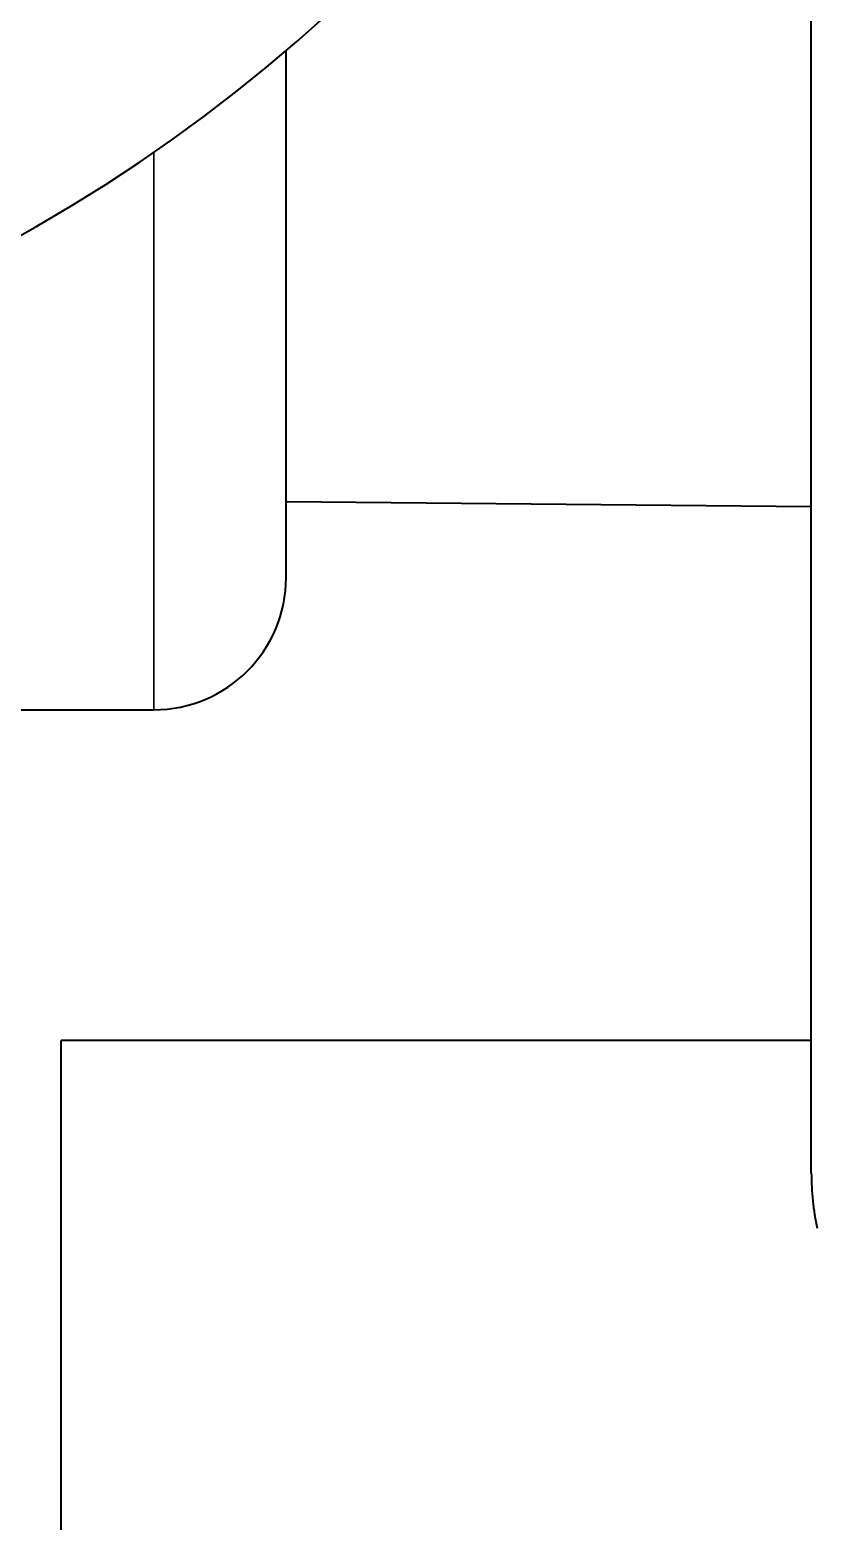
# Model space of a CAD drawing. Header units: millimetres. Extents: x 0 to 3364, y 0 to 2376.
# Drawn here: x 694.09 to 700.01, y 1266.07 to 1277.34 of the extents above; entities that cross this region are included whole.
import ezdxf

# ---------------------------------------------------------------- set-up
doc = ezdxf.new("R2010")
doc.units = ezdxf.units.MM
doc.header["$LTSCALE"] = 4
doc.layers.add('가시적인 것(ISO)', color=3, linetype='Continuous', lineweight=40, true_color=0x00ff00)
doc.layers.add('가시적인 좁은 것(ISO)', color=3, linetype='Continuous', lineweight=35, true_color=0x00ff00)

msp = doc.modelspace()

# ---------------------------------------------------------------- linework, layer by layer
at = {"layer": '가시적인 것(ISO)'}
for p, q in [((699.9938, 1268.6988), (699.9938, 1283.4455)), ((696.0246, 1273.1988), (696.0246, 1277.1783)), ((696.0246, 1273.772), (699.9938, 1273.7353)), ((687.3246, 1272.1988), (695.0246, 1272.1988)), ((699.9938, 1269.6988), (694.3246, 1269.6988)), ((694.3246, 1259.6988), (694.3246, 1269.6988))]:
    msp.add_line(p, q, dxfattribs=at)
for centre, radius, start, end in [((687.9246, 1286.6988), 12.5, 270, 90), ((695.0246, 1273.1988), 1, 270, 0), ((701.9938, 1268.6988), 2, 180, 192.0669)]:
    msp.add_arc(centre, radius, start, end, dxfattribs=at)
at = {"layer": '가시적인 좁은 것(ISO)'}
msp.add_line((695.0246, 1272.1988), (695.0246, 1276.4109), dxfattribs=at)

doc.saveas('drawing.dxf')
